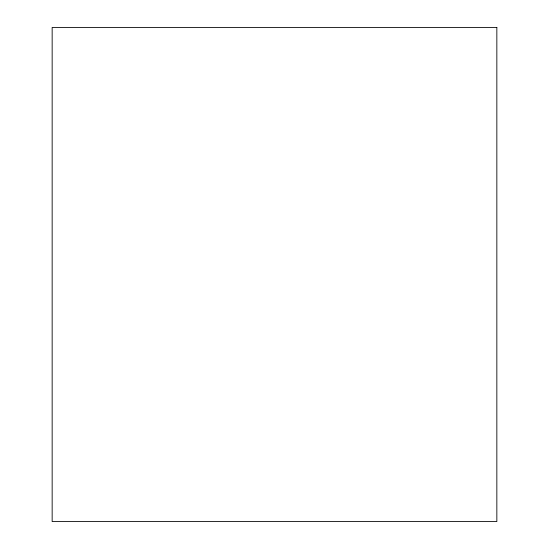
<?xml version="1.0" encoding="UTF-8"?>
<svg xmlns="http://www.w3.org/2000/svg" width="549" height="549" viewBox="0 0 549 549"><rect width="100%" height="100%" fill="white"/><g stroke="black" fill="none" stroke-linecap="round" stroke-linejoin="round"><path stroke-width="0.82" d="M496.845 27.45L52.155 27.45L52.155 521.55L496.845 521.55L496.845 27.45"/></g></svg>
